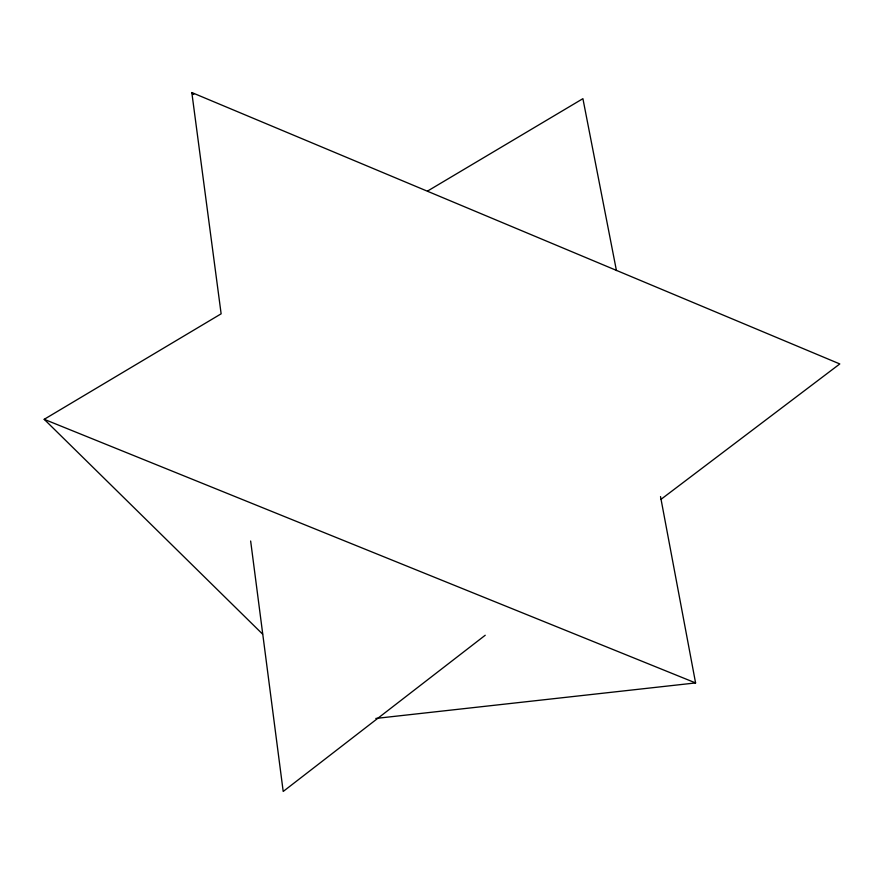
<?xml version="1.0" encoding="UTF-8"?>
<svg xmlns="http://www.w3.org/2000/svg" width="884" height="884" viewBox="0 0 884 884"><rect width="100%" height="100%" fill="white"/><g stroke="black" fill="none" stroke-linecap="round" stroke-linejoin="round"><path stroke-width="1.33" d="M485.228 635.253L283.2 791.456L250.647 541.008M375.822 718.438L695.586 682.934L661.044 499.305L839.8 363.943L191.817 92.544L221.133 313.82L44.2 419.314L262.581 634.104M427.524 191.077L582.91 98.665L616.435 270.559M44.2 419.314L695.586 682.934M191.817 92.544L193.751 94.511M660.525 496.598L661.044 499.305"/></g></svg>
